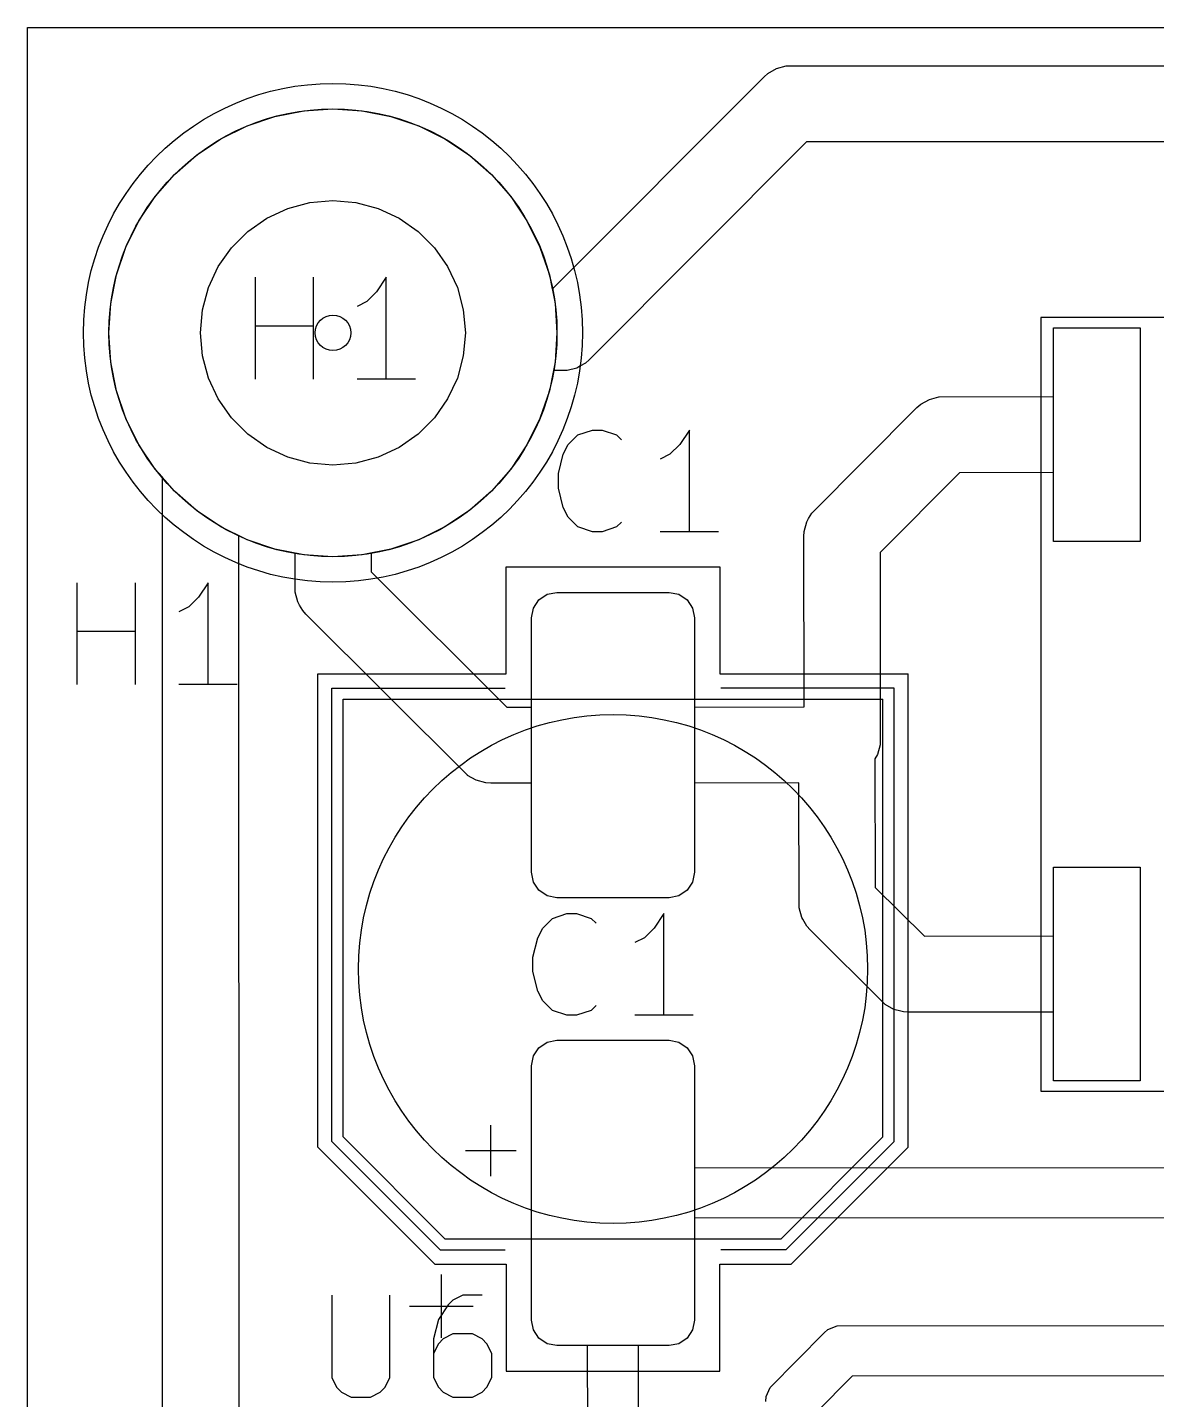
# Model space of a CAD drawing. Extents: x 3.94 to 5.51, y -5.51 to -3.94.
# Drawn here: x 3.937 to 4.374, y -4.468 to -3.937 of the extents above; entities that cross this region are included whole.
import ezdxf

# ---------------------------------------------------------------- set-up
doc = ezdxf.new("R2010")
doc.units = 0
doc.header["$MEASUREMENT"] = 0
doc.layers.add('BLACK', color=7, linetype='CONTINUOUS')

msp = doc.modelspace()

# ---------------------------------------------------------------- linework, layer by layer
at = {"layer": 'BLACK', "linetype": 'CONTINUOUS'}
for p, q in [((3.93701, -3.93701), (5.31496, -3.93701)), ((3.93701, -5.31496), (3.93701, -3.93701)), ((4.2233, -3.95482), (4.22663, -3.9529)), ((4.22663, -3.9529), (4.23036, -3.9519)), ((4.23036, -3.9519), (4.23063, -3.9519)), ((4.23063, -3.9519), (5.10827, -3.95177)), ((4.13988, -4.03822), (4.22184, -3.9561)), ((4.22184, -3.9561), (4.2233, -3.95482)), ((4.0327, -3.97146), (4.04381, -3.96924)), ((4.0327, -3.97146), (4.04381, -3.96924)), ((4.0327, -3.97146), (4.04381, -3.96924)), ((4.0327, -3.97146), (4.04381, -3.96924)), ((4.04381, -3.96924), (4.05512, -3.9685)), ((4.04381, -3.96924), (4.05512, -3.9685)), ((4.04381, -3.96924), (4.05512, -3.9685)), ((4.04381, -3.96924), (4.05512, -3.9685)), ((4.05512, -3.9685), (4.06642, -3.96924)), ((4.05512, -3.9685), (4.06642, -3.96924)), ((4.05512, -3.9685), (4.06642, -3.96924)), ((4.05512, -3.9685), (4.06642, -3.96924)), ((4.06642, -3.96924), (4.07754, -3.97146)), ((4.06642, -3.96924), (4.07754, -3.97146)), ((4.06642, -3.96924), (4.07754, -3.97146)), ((4.06642, -3.96924), (4.07754, -3.97146)), ((4.02197, -3.9751), (4.0327, -3.97146)), ((4.02197, -3.9751), (4.0327, -3.97146)), ((4.02197, -3.9751), (4.0327, -3.97146)), ((4.02197, -3.9751), (4.0327, -3.97146)), ((4.07754, -3.97146), (4.08826, -3.9751)), ((4.07754, -3.97146), (4.08826, -3.9751)), ((4.07754, -3.97146), (4.08826, -3.9751)), ((4.07754, -3.97146), (4.08826, -3.9751)), ((4.00239, -3.9864), (4.01181, -3.98011)), ((4.00239, -3.9864), (4.01181, -3.98011)), ((4.00239, -3.9864), (4.01181, -3.98011)), ((4.00239, -3.9864), (4.01181, -3.98011)), ((4.01181, -3.98011), (4.02197, -3.9751)), ((4.01181, -3.98011), (4.02197, -3.9751)), ((4.01181, -3.98011), (4.02197, -3.9751)), ((4.01181, -3.98011), (4.02197, -3.9751)), ((4.08826, -3.9751), (4.09843, -3.98011)), ((4.08826, -3.9751), (4.09843, -3.98011)), ((4.08826, -3.9751), (4.09843, -3.98011)), ((4.08826, -3.9751), (4.09843, -3.98011)), ((4.09843, -3.98011), (4.10785, -3.9864)), ((4.09843, -3.98011), (4.10785, -3.9864)), ((4.09843, -3.98011), (4.10785, -3.9864)), ((4.09843, -3.98011), (4.10785, -3.9864)), ((4.23823, -3.9813), (4.15414, -4.06556)), ((5.10204, -3.98117), (4.23823, -3.9813)), ((3.99387, -3.99387), (4.00239, -3.9864)), ((3.99387, -3.99387), (4.00239, -3.9864)), ((3.99387, -3.99387), (4.00239, -3.9864)), ((3.99387, -3.99387), (4.00239, -3.9864)), ((4.10785, -3.9864), (4.11636, -3.99387)), ((4.10785, -3.9864), (4.11636, -3.99387)), ((4.10785, -3.9864), (4.11636, -3.99387)), ((4.10785, -3.9864), (4.11636, -3.99387)), ((3.9864, -4.00239), (3.99387, -3.99387)), ((3.9864, -4.00239), (3.99387, -3.99387)), ((3.9864, -4.00239), (3.99387, -3.99387)), ((3.9864, -4.00239), (3.99387, -3.99387)), ((4.11636, -3.99387), (4.12383, -4.00239)), ((4.11636, -3.99387), (4.12383, -4.00239)), ((4.11636, -3.99387), (4.12383, -4.00239)), ((4.11636, -3.99387), (4.12383, -4.00239)), ((3.98011, -4.01181), (3.9864, -4.00239)), ((3.98011, -4.01181), (3.9864, -4.00239)), ((3.98011, -4.01181), (3.9864, -4.00239)), ((3.98011, -4.01181), (3.9864, -4.00239)), ((4.03761, -4.00702), (4.04623, -4.00471)), ((4.03761, -4.00702), (4.04623, -4.00471)), ((4.03761, -4.00702), (4.04623, -4.00471)), ((4.03761, -4.00702), (4.04623, -4.00471)), ((4.03761, -4.00702), (4.04623, -4.00471)), ((4.03761, -4.00702), (4.04623, -4.00471)), ((4.03761, -4.00702), (4.04623, -4.00471)), ((4.03761, -4.00702), (4.04623, -4.00471)), ((4.03761, -4.00702), (4.04623, -4.00471)), ((4.03761, -4.00702), (4.04623, -4.00471)), ((4.03761, -4.00702), (4.04623, -4.00471)), ((4.03761, -4.00702), (4.04623, -4.00471)), ((4.03761, -4.00702), (4.04623, -4.00471)), ((4.03761, -4.00702), (4.04623, -4.00471)), ((4.03761, -4.00702), (4.04623, -4.00471)), ((4.03761, -4.00702), (4.04623, -4.00471)), ((4.04623, -4.00471), (4.05512, -4.00394)), ((4.04623, -4.00471), (4.05512, -4.00394)), ((4.04623, -4.00471), (4.05512, -4.00394)), ((4.04623, -4.00471), (4.05512, -4.00394)), ((4.04623, -4.00471), (4.05512, -4.00394)), ((4.04623, -4.00471), (4.05512, -4.00394)), ((4.04623, -4.00471), (4.05512, -4.00394)), ((4.04623, -4.00471), (4.05512, -4.00394)), ((4.04623, -4.00471), (4.05512, -4.00394)), ((4.04623, -4.00471), (4.05512, -4.00394)), ((4.04623, -4.00471), (4.05512, -4.00394)), ((4.04623, -4.00471), (4.05512, -4.00394)), ((4.04623, -4.00471), (4.05512, -4.00394)), ((4.04623, -4.00471), (4.05512, -4.00394)), ((4.04623, -4.00471), (4.05512, -4.00394)), ((4.04623, -4.00471), (4.05512, -4.00394)), ((4.05512, -4.00394), (4.06401, -4.00471)), ((4.05512, -4.00394), (4.06401, -4.00471)), ((4.05512, -4.00394), (4.06401, -4.00471)), ((4.05512, -4.00394), (4.06401, -4.00471)), ((4.05512, -4.00394), (4.06401, -4.00471)), ((4.05512, -4.00394), (4.06401, -4.00471)), ((4.05512, -4.00394), (4.06401, -4.00471)), ((4.05512, -4.00394), (4.06401, -4.00471)), ((4.05512, -4.00394), (4.06401, -4.00471)), ((4.05512, -4.00394), (4.06401, -4.00471)), ((4.05512, -4.00394), (4.06401, -4.00471)), ((4.05512, -4.00394), (4.06401, -4.00471)), ((4.05512, -4.00394), (4.06401, -4.00471)), ((4.05512, -4.00394), (4.06401, -4.00471)), ((4.05512, -4.00394), (4.06401, -4.00471)), ((4.05512, -4.00394), (4.06401, -4.00471)), ((4.06401, -4.00471), (4.07262, -4.00702)), ((4.06401, -4.00471), (4.07262, -4.00702)), ((4.06401, -4.00471), (4.07262, -4.00702)), ((4.06401, -4.00471), (4.07262, -4.00702)), ((4.06401, -4.00471), (4.07262, -4.00702)), ((4.06401, -4.00471), (4.07262, -4.00702)), ((4.06401, -4.00471), (4.07262, -4.00702)), ((4.06401, -4.00471), (4.07262, -4.00702)), ((4.06401, -4.00471), (4.07262, -4.00702)), ((4.06401, -4.00471), (4.07262, -4.00702)), ((4.06401, -4.00471), (4.07262, -4.00702)), ((4.06401, -4.00471), (4.07262, -4.00702)), ((4.06401, -4.00471), (4.07262, -4.00702)), ((4.06401, -4.00471), (4.07262, -4.00702)), ((4.06401, -4.00471), (4.07262, -4.00702)), ((4.06401, -4.00471), (4.07262, -4.00702)), ((4.12383, -4.00239), (4.13013, -4.01181)), ((4.12383, -4.00239), (4.13013, -4.01181)), ((4.12383, -4.00239), (4.13013, -4.01181)), ((4.12383, -4.00239), (4.13013, -4.01181)), ((3.9751, -4.02197), (3.98011, -4.01181)), ((3.9751, -4.02197), (3.98011, -4.01181)), ((3.9751, -4.02197), (3.98011, -4.01181)), ((3.9751, -4.02197), (3.98011, -4.01181)), ((4.02222, -4.01591), (4.02953, -4.01079)), ((4.02222, -4.01591), (4.02953, -4.01079)), ((4.02222, -4.01591), (4.02953, -4.01079)), ((4.02222, -4.01591), (4.02953, -4.01079)), ((4.02222, -4.01591), (4.02953, -4.01079)), ((4.02222, -4.01591), (4.02953, -4.01079)), ((4.02222, -4.01591), (4.02953, -4.01079)), ((4.02222, -4.01591), (4.02953, -4.01079)), ((4.02222, -4.01591), (4.02953, -4.01079)), ((4.02222, -4.01591), (4.02953, -4.01079)), ((4.02222, -4.01591), (4.02953, -4.01079)), ((4.02222, -4.01591), (4.02953, -4.01079)), ((4.02222, -4.01591), (4.02953, -4.01079)), ((4.02222, -4.01591), (4.02953, -4.01079)), ((4.02222, -4.01591), (4.02953, -4.01079)), ((4.02222, -4.01591), (4.02953, -4.01079)), ((4.02953, -4.01079), (4.03761, -4.00702)), ((4.02953, -4.01079), (4.03761, -4.00702)), ((4.02953, -4.01079), (4.03761, -4.00702)), ((4.02953, -4.01079), (4.03761, -4.00702)), ((4.02953, -4.01079), (4.03761, -4.00702)), ((4.02953, -4.01079), (4.03761, -4.00702)), ((4.02953, -4.01079), (4.03761, -4.00702)), ((4.02953, -4.01079), (4.03761, -4.00702)), ((4.02953, -4.01079), (4.03761, -4.00702)), ((4.02953, -4.01079), (4.03761, -4.00702)), ((4.02953, -4.01079), (4.03761, -4.00702)), ((4.02953, -4.01079), (4.03761, -4.00702)), ((4.02953, -4.01079), (4.03761, -4.00702)), ((4.02953, -4.01079), (4.03761, -4.00702)), ((4.02953, -4.01079), (4.03761, -4.00702)), ((4.02953, -4.01079), (4.03761, -4.00702)), ((4.07262, -4.00702), (4.08071, -4.01079)), ((4.07262, -4.00702), (4.08071, -4.01079)), ((4.07262, -4.00702), (4.08071, -4.01079)), ((4.07262, -4.00702), (4.08071, -4.01079)), ((4.07262, -4.00702), (4.08071, -4.01079)), ((4.07262, -4.00702), (4.08071, -4.01079)), ((4.07262, -4.00702), (4.08071, -4.01079)), ((4.07262, -4.00702), (4.08071, -4.01079)), ((4.07262, -4.00702), (4.08071, -4.01079)), ((4.07262, -4.00702), (4.08071, -4.01079)), ((4.07262, -4.00702), (4.08071, -4.01079)), ((4.07262, -4.00702), (4.08071, -4.01079)), ((4.07262, -4.00702), (4.08071, -4.01079)), ((4.07262, -4.00702), (4.08071, -4.01079)), ((4.07262, -4.00702), (4.08071, -4.01079)), ((4.07262, -4.00702), (4.08071, -4.01079)), ((4.08071, -4.01079), (4.08802, -4.01591)), ((4.08071, -4.01079), (4.08802, -4.01591)), ((4.08071, -4.01079), (4.08802, -4.01591)), ((4.08071, -4.01079), (4.08802, -4.01591)), ((4.08071, -4.01079), (4.08802, -4.01591)), ((4.08071, -4.01079), (4.08802, -4.01591)), ((4.08071, -4.01079), (4.08802, -4.01591)), ((4.08071, -4.01079), (4.08802, -4.01591)), ((4.08071, -4.01079), (4.08802, -4.01591)), ((4.08071, -4.01079), (4.08802, -4.01591)), ((4.08071, -4.01079), (4.08802, -4.01591)), ((4.08071, -4.01079), (4.08802, -4.01591)), ((4.08071, -4.01079), (4.08802, -4.01591)), ((4.08071, -4.01079), (4.08802, -4.01591)), ((4.08071, -4.01079), (4.08802, -4.01591)), ((4.08071, -4.01079), (4.08802, -4.01591)), ((4.13013, -4.01181), (4.13514, -4.02197)), ((4.13013, -4.01181), (4.13514, -4.02197)), ((4.13013, -4.01181), (4.13514, -4.02197)), ((4.13013, -4.01181), (4.13514, -4.02197)), ((4.01591, -4.02222), (4.02222, -4.01591)), ((4.01591, -4.02222), (4.02222, -4.01591)), ((4.01591, -4.02222), (4.02222, -4.01591)), ((4.01591, -4.02222), (4.02222, -4.01591)), ((4.01591, -4.02222), (4.02222, -4.01591)), ((4.01591, -4.02222), (4.02222, -4.01591)), ((4.01591, -4.02222), (4.02222, -4.01591)), ((4.01591, -4.02222), (4.02222, -4.01591)), ((4.01591, -4.02222), (4.02222, -4.01591)), ((4.01591, -4.02222), (4.02222, -4.01591)), ((4.01591, -4.02222), (4.02222, -4.01591)), ((4.01591, -4.02222), (4.02222, -4.01591)), ((4.01591, -4.02222), (4.02222, -4.01591)), ((4.01591, -4.02222), (4.02222, -4.01591)), ((4.01591, -4.02222), (4.02222, -4.01591)), ((4.01591, -4.02222), (4.02222, -4.01591)), ((4.08802, -4.01591), (4.09433, -4.02222)), ((4.08802, -4.01591), (4.09433, -4.02222)), ((4.08802, -4.01591), (4.09433, -4.02222)), ((4.08802, -4.01591), (4.09433, -4.02222)), ((4.08802, -4.01591), (4.09433, -4.02222)), ((4.08802, -4.01591), (4.09433, -4.02222)), ((4.08802, -4.01591), (4.09433, -4.02222)), ((4.08802, -4.01591), (4.09433, -4.02222)), ((4.08802, -4.01591), (4.09433, -4.02222)), ((4.08802, -4.01591), (4.09433, -4.02222)), ((4.08802, -4.01591), (4.09433, -4.02222)), ((4.08802, -4.01591), (4.09433, -4.02222)), ((4.08802, -4.01591), (4.09433, -4.02222)), ((4.08802, -4.01591), (4.09433, -4.02222)), ((4.08802, -4.01591), (4.09433, -4.02222)), ((4.08802, -4.01591), (4.09433, -4.02222)), ((3.97146, -4.0327), (3.9751, -4.02197)), ((3.97146, -4.0327), (3.9751, -4.02197)), ((3.97146, -4.0327), (3.9751, -4.02197)), ((3.97146, -4.0327), (3.9751, -4.02197)), ((4.01079, -4.02953), (4.01591, -4.02222)), ((4.01079, -4.02953), (4.01591, -4.02222)), ((4.01079, -4.02953), (4.01591, -4.02222)), ((4.01079, -4.02953), (4.01591, -4.02222)), ((4.01079, -4.02953), (4.01591, -4.02222)), ((4.01079, -4.02953), (4.01591, -4.02222)), ((4.01079, -4.02953), (4.01591, -4.02222)), ((4.01079, -4.02953), (4.01591, -4.02222)), ((4.01079, -4.02953), (4.01591, -4.02222)), ((4.01079, -4.02953), (4.01591, -4.02222)), ((4.01079, -4.02953), (4.01591, -4.02222)), ((4.01079, -4.02953), (4.01591, -4.02222)), ((4.01079, -4.02953), (4.01591, -4.02222)), ((4.01079, -4.02953), (4.01591, -4.02222)), ((4.01079, -4.02953), (4.01591, -4.02222)), ((4.01079, -4.02953), (4.01591, -4.02222)), ((4.09433, -4.02222), (4.09944, -4.02953)), ((4.09433, -4.02222), (4.09944, -4.02953)), ((4.09433, -4.02222), (4.09944, -4.02953)), ((4.09433, -4.02222), (4.09944, -4.02953)), ((4.09433, -4.02222), (4.09944, -4.02953)), ((4.09433, -4.02222), (4.09944, -4.02953)), ((4.09433, -4.02222), (4.09944, -4.02953)), ((4.09433, -4.02222), (4.09944, -4.02953)), ((4.09433, -4.02222), (4.09944, -4.02953)), ((4.09433, -4.02222), (4.09944, -4.02953)), ((4.09433, -4.02222), (4.09944, -4.02953)), ((4.09433, -4.02222), (4.09944, -4.02953)), ((4.09433, -4.02222), (4.09944, -4.02953)), ((4.09433, -4.02222), (4.09944, -4.02953)), ((4.09433, -4.02222), (4.09944, -4.02953)), ((4.09433, -4.02222), (4.09944, -4.02953)), ((4.13514, -4.02197), (4.13878, -4.0327)), ((4.13514, -4.02197), (4.13878, -4.0327)), ((4.13514, -4.02197), (4.13878, -4.0327)), ((4.13514, -4.02197), (4.13878, -4.0327)), ((3.96924, -4.04381), (3.97146, -4.0327)), ((3.96924, -4.04381), (3.97146, -4.0327)), ((3.96924, -4.04381), (3.97146, -4.0327)), ((3.96924, -4.04381), (3.97146, -4.0327)), ((4.00702, -4.03761), (4.01079, -4.02953)), ((4.00702, -4.03761), (4.01079, -4.02953)), ((4.00702, -4.03761), (4.01079, -4.02953)), ((4.00702, -4.03761), (4.01079, -4.02953)), ((4.00702, -4.03761), (4.01079, -4.02953)), ((4.00702, -4.03761), (4.01079, -4.02953)), ((4.00702, -4.03761), (4.01079, -4.02953)), ((4.00702, -4.03761), (4.01079, -4.02953)), ((4.00702, -4.03761), (4.01079, -4.02953)), ((4.00702, -4.03761), (4.01079, -4.02953)), ((4.00702, -4.03761), (4.01079, -4.02953)), ((4.00702, -4.03761), (4.01079, -4.02953)), ((4.00702, -4.03761), (4.01079, -4.02953)), ((4.00702, -4.03761), (4.01079, -4.02953)), ((4.00702, -4.03761), (4.01079, -4.02953)), ((4.00702, -4.03761), (4.01079, -4.02953)), ((4.09944, -4.02953), (4.10321, -4.03761)), ((4.09944, -4.02953), (4.10321, -4.03761)), ((4.09944, -4.02953), (4.10321, -4.03761)), ((4.09944, -4.02953), (4.10321, -4.03761)), ((4.09944, -4.02953), (4.10321, -4.03761)), ((4.09944, -4.02953), (4.10321, -4.03761)), ((4.09944, -4.02953), (4.10321, -4.03761)), ((4.09944, -4.02953), (4.10321, -4.03761)), ((4.09944, -4.02953), (4.10321, -4.03761)), ((4.09944, -4.02953), (4.10321, -4.03761)), ((4.09944, -4.02953), (4.10321, -4.03761)), ((4.09944, -4.02953), (4.10321, -4.03761)), ((4.09944, -4.02953), (4.10321, -4.03761)), ((4.09944, -4.02953), (4.10321, -4.03761)), ((4.09944, -4.02953), (4.10321, -4.03761)), ((4.09944, -4.02953), (4.10321, -4.03761)), ((4.13878, -4.0327), (4.13988, -4.03822)), ((4.13878, -4.0327), (4.14099, -4.04381)), ((4.13878, -4.0327), (4.14099, -4.04381)), ((4.13878, -4.0327), (4.14099, -4.04381)), ((4.00471, -4.04623), (4.00702, -4.03761)), ((4.00471, -4.04623), (4.00702, -4.03761)), ((4.00471, -4.04623), (4.00702, -4.03761)), ((4.00471, -4.04623), (4.00702, -4.03761)), ((4.00471, -4.04623), (4.00702, -4.03761)), ((4.00471, -4.04623), (4.00702, -4.03761)), ((4.00471, -4.04623), (4.00702, -4.03761)), ((4.00471, -4.04623), (4.00702, -4.03761)), ((4.00471, -4.04623), (4.00702, -4.03761)), ((4.00471, -4.04623), (4.00702, -4.03761)), ((4.00471, -4.04623), (4.00702, -4.03761)), ((4.00471, -4.04623), (4.00702, -4.03761)), ((4.00471, -4.04623), (4.00702, -4.03761)), ((4.00471, -4.04623), (4.00702, -4.03761)), ((4.00471, -4.04623), (4.00702, -4.03761)), ((4.00471, -4.04623), (4.00702, -4.03761)), ((4.02512, -4.07302), (4.02512, -4.03365)), ((4.04762, -4.07302), (4.04762, -4.03365)), ((4.07574, -4.03365), (4.07199, -4.03928)), ((4.07574, -4.07302), (4.07574, -4.03365)), ((4.10321, -4.03761), (4.10552, -4.04623)), ((4.10321, -4.03761), (4.10552, -4.04623)), ((4.10321, -4.03761), (4.10552, -4.04623)), ((4.10321, -4.03761), (4.10552, -4.04623)), ((4.10321, -4.03761), (4.10552, -4.04623)), ((4.10321, -4.03761), (4.10552, -4.04623)), ((4.10321, -4.03761), (4.10552, -4.04623)), ((4.10321, -4.03761), (4.10552, -4.04623)), ((4.10321, -4.03761), (4.10552, -4.04623)), ((4.10321, -4.03761), (4.10552, -4.04623)), ((4.10321, -4.03761), (4.10552, -4.04623)), ((4.10321, -4.03761), (4.10552, -4.04623)), ((4.10321, -4.03761), (4.10552, -4.04623)), ((4.10321, -4.03761), (4.10552, -4.04623)), ((4.10321, -4.03761), (4.10552, -4.04623)), ((4.10321, -4.03761), (4.10552, -4.04623)), ((3.9685, -4.05512), (3.96924, -4.04381)), ((3.9685, -4.05512), (3.96924, -4.04381)), ((3.9685, -4.05512), (3.96924, -4.04381)), ((3.9685, -4.05512), (3.96924, -4.04381)), ((4.06824, -4.04303), (4.06449, -4.0449)), ((4.07199, -4.03928), (4.06824, -4.04303)), ((4.14099, -4.04381), (4.14173, -4.05512)), ((4.14099, -4.04381), (4.14173, -4.05512)), ((4.14099, -4.04381), (4.14173, -4.05512)), ((4.00394, -4.05512), (4.00471, -4.04623)), ((4.00394, -4.05512), (4.00471, -4.04623)), ((4.00394, -4.05512), (4.00471, -4.04623)), ((4.00394, -4.05512), (4.00471, -4.04623)), ((4.00394, -4.05512), (4.00471, -4.04623)), ((4.00394, -4.05512), (4.00471, -4.04623)), ((4.00394, -4.05512), (4.00471, -4.04623)), ((4.00394, -4.05512), (4.00471, -4.04623)), ((4.00394, -4.05512), (4.00471, -4.04623)), ((4.00394, -4.05512), (4.00471, -4.04623)), ((4.00394, -4.05512), (4.00471, -4.04623)), ((4.00394, -4.05512), (4.00471, -4.04623)), ((4.00394, -4.05512), (4.00471, -4.04623)), ((4.00394, -4.05512), (4.00471, -4.04623)), ((4.00394, -4.05512), (4.00471, -4.04623)), ((4.00394, -4.05512), (4.00471, -4.04623)), ((4.10552, -4.04623), (4.1063, -4.05512)), ((4.10552, -4.04623), (4.1063, -4.05512)), ((4.10552, -4.04623), (4.1063, -4.05512)), ((4.10552, -4.04623), (4.1063, -4.05512)), ((4.10552, -4.04623), (4.1063, -4.05512)), ((4.10552, -4.04623), (4.1063, -4.05512)), ((4.10552, -4.04623), (4.1063, -4.05512)), ((4.10552, -4.04623), (4.1063, -4.05512)), ((4.10552, -4.04623), (4.1063, -4.05512)), ((4.10552, -4.04623), (4.1063, -4.05512)), ((4.10552, -4.04623), (4.1063, -4.05512)), ((4.10552, -4.04623), (4.1063, -4.05512)), ((4.10552, -4.04623), (4.1063, -4.05512)), ((4.10552, -4.04623), (4.1063, -4.05512)), ((4.10552, -4.04623), (4.1063, -4.05512)), ((4.10552, -4.04623), (4.1063, -4.05512)), ((4.92323, -4.04921), (4.32874, -4.04921)), ((4.32874, -4.04921), (4.32874, -4.34843)), ((4.02512, -4.0524), (4.04762, -4.0524)), ((4.33366, -4.07976), (4.33366, -4.05315)), ((4.33366, -4.05315), (4.36713, -4.05315)), ((4.33366, -4.13583), (4.33366, -4.05315)), ((4.33366, -4.05315), (4.36713, -4.05315)), ((4.33366, -4.13583), (4.33366, -4.05315)), ((4.33366, -4.05315), (4.36713, -4.05315)), ((4.36713, -4.05315), (4.36713, -4.13583)), ((4.36713, -4.05315), (4.36713, -4.13583)), ((4.36713, -4.05315), (4.36713, -4.13583)), ((3.96924, -4.06642), (3.9685, -4.05512)), ((3.96924, -4.06642), (3.9685, -4.05512)), ((3.96924, -4.06642), (3.9685, -4.05512)), ((3.96924, -4.06642), (3.9685, -4.05512)), ((4.00471, -4.06401), (4.00394, -4.05512)), ((4.00471, -4.06401), (4.00394, -4.05512)), ((4.00471, -4.06401), (4.00394, -4.05512)), ((4.00471, -4.06401), (4.00394, -4.05512)), ((4.00471, -4.06401), (4.00394, -4.05512)), ((4.00471, -4.06401), (4.00394, -4.05512)), ((4.00471, -4.06401), (4.00394, -4.05512)), ((4.00471, -4.06401), (4.00394, -4.05512)), ((4.00471, -4.06401), (4.00394, -4.05512)), ((4.00471, -4.06401), (4.00394, -4.05512)), ((4.00471, -4.06401), (4.00394, -4.05512)), ((4.00471, -4.06401), (4.00394, -4.05512)), ((4.00471, -4.06401), (4.00394, -4.05512)), ((4.00471, -4.06401), (4.00394, -4.05512)), ((4.00471, -4.06401), (4.00394, -4.05512)), ((4.00471, -4.06401), (4.00394, -4.05512)), ((4.1063, -4.05512), (4.10552, -4.06401)), ((4.1063, -4.05512), (4.10552, -4.06401)), ((4.1063, -4.05512), (4.10552, -4.06401)), ((4.1063, -4.05512), (4.10552, -4.06401)), ((4.1063, -4.05512), (4.10552, -4.06401)), ((4.1063, -4.05512), (4.10552, -4.06401)), ((4.1063, -4.05512), (4.10552, -4.06401)), ((4.1063, -4.05512), (4.10552, -4.06401)), ((4.1063, -4.05512), (4.10552, -4.06401)), ((4.1063, -4.05512), (4.10552, -4.06401)), ((4.1063, -4.05512), (4.10552, -4.06401)), ((4.1063, -4.05512), (4.10552, -4.06401)), ((4.1063, -4.05512), (4.10552, -4.06401)), ((4.1063, -4.05512), (4.10552, -4.06401)), ((4.1063, -4.05512), (4.10552, -4.06401)), ((4.1063, -4.05512), (4.10552, -4.06401)), ((4.14173, -4.05512), (4.14099, -4.06642)), ((4.14173, -4.05512), (4.14099, -4.06642)), ((4.14173, -4.05512), (4.14099, -4.06642)), ((4.00702, -4.07262), (4.00471, -4.06401)), ((4.00702, -4.07262), (4.00471, -4.06401)), ((4.00702, -4.07262), (4.00471, -4.06401)), ((4.00702, -4.07262), (4.00471, -4.06401)), ((4.00702, -4.07262), (4.00471, -4.06401)), ((4.00702, -4.07262), (4.00471, -4.06401)), ((4.00702, -4.07262), (4.00471, -4.06401)), ((4.00702, -4.07262), (4.00471, -4.06401)), ((4.00702, -4.07262), (4.00471, -4.06401)), ((4.00702, -4.07262), (4.00471, -4.06401)), ((4.00702, -4.07262), (4.00471, -4.06401)), ((4.00702, -4.07262), (4.00471, -4.06401)), ((4.00702, -4.07262), (4.00471, -4.06401)), ((4.00702, -4.07262), (4.00471, -4.06401)), ((4.00702, -4.07262), (4.00471, -4.06401)), ((4.00702, -4.07262), (4.00471, -4.06401)), ((4.10552, -4.06401), (4.10321, -4.07262)), ((4.10552, -4.06401), (4.10321, -4.07262)), ((4.10552, -4.06401), (4.10321, -4.07262)), ((4.10552, -4.06401), (4.10321, -4.07262)), ((4.10552, -4.06401), (4.10321, -4.07262)), ((4.10552, -4.06401), (4.10321, -4.07262)), ((4.10552, -4.06401), (4.10321, -4.07262)), ((4.10552, -4.06401), (4.10321, -4.07262)), ((4.10552, -4.06401), (4.10321, -4.07262)), ((4.10552, -4.06401), (4.10321, -4.07262)), ((4.10552, -4.06401), (4.10321, -4.07262)), ((4.10552, -4.06401), (4.10321, -4.07262)), ((4.10552, -4.06401), (4.10321, -4.07262)), ((4.10552, -4.06401), (4.10321, -4.07262)), ((4.10552, -4.06401), (4.10321, -4.07262)), ((4.10552, -4.06401), (4.10321, -4.07262)), ((3.97146, -4.07754), (3.96924, -4.06642)), ((3.97146, -4.07754), (3.96924, -4.06642)), ((3.97146, -4.07754), (3.96924, -4.06642)), ((3.97146, -4.07754), (3.96924, -4.06642)), ((4.14099, -4.06642), (4.13878, -4.07754)), ((4.14099, -4.06642), (4.13878, -4.07754)), ((4.14099, -4.06642), (4.13878, -4.07754)), ((4.14033, -4.06976), (4.13878, -4.07754)), ((4.1456, -4.06976), (4.14033, -4.06976)), ((4.14563, -4.06976), (4.1456, -4.06976)), ((4.14935, -4.06876), (4.14563, -4.06976)), ((4.15057, -4.06805), (4.14935, -4.06876)), ((4.15269, -4.06683), (4.15057, -4.06805)), ((4.15414, -4.06556), (4.15269, -4.06683)), ((4.15269, -4.06683), (4.15269, -4.06683)), ((4.01079, -4.08071), (4.00702, -4.07262)), ((4.01079, -4.08071), (4.00702, -4.07262)), ((4.01079, -4.08071), (4.00702, -4.07262)), ((4.01079, -4.08071), (4.00702, -4.07262)), ((4.01079, -4.08071), (4.00702, -4.07262)), ((4.01079, -4.08071), (4.00702, -4.07262)), ((4.01079, -4.08071), (4.00702, -4.07262)), ((4.01079, -4.08071), (4.00702, -4.07262)), ((4.01079, -4.08071), (4.00702, -4.07262)), ((4.01079, -4.08071), (4.00702, -4.07262)), ((4.01079, -4.08071), (4.00702, -4.07262)), ((4.01079, -4.08071), (4.00702, -4.07262)), ((4.01079, -4.08071), (4.00702, -4.07262)), ((4.01079, -4.08071), (4.00702, -4.07262)), ((4.01079, -4.08071), (4.00702, -4.07262)), ((4.01079, -4.08071), (4.00702, -4.07262)), ((4.08699, -4.07302), (4.06449, -4.07302)), ((4.10321, -4.07262), (4.09944, -4.08071)), ((4.10321, -4.07262), (4.09944, -4.08071)), ((4.10321, -4.07262), (4.09944, -4.08071)), ((4.10321, -4.07262), (4.09944, -4.08071)), ((4.10321, -4.07262), (4.09944, -4.08071)), ((4.10321, -4.07262), (4.09944, -4.08071)), ((4.10321, -4.07262), (4.09944, -4.08071)), ((4.10321, -4.07262), (4.09944, -4.08071)), ((4.10321, -4.07262), (4.09944, -4.08071)), ((4.10321, -4.07262), (4.09944, -4.08071)), ((4.10321, -4.07262), (4.09944, -4.08071)), ((4.10321, -4.07262), (4.09944, -4.08071)), ((4.10321, -4.07262), (4.09944, -4.08071)), ((4.10321, -4.07262), (4.09944, -4.08071)), ((4.10321, -4.07262), (4.09944, -4.08071)), ((4.10321, -4.07262), (4.09944, -4.08071)), ((3.9751, -4.08826), (3.97146, -4.07754)), ((3.9751, -4.08826), (3.97146, -4.07754)), ((3.9751, -4.08826), (3.97146, -4.07754)), ((3.9751, -4.08826), (3.97146, -4.07754)), ((4.01591, -4.08802), (4.01079, -4.08071)), ((4.01591, -4.08802), (4.01079, -4.08071)), ((4.01591, -4.08802), (4.01079, -4.08071)), ((4.01591, -4.08802), (4.01079, -4.08071)), ((4.01591, -4.08802), (4.01079, -4.08071)), ((4.01591, -4.08802), (4.01079, -4.08071)), ((4.01591, -4.08802), (4.01079, -4.08071)), ((4.01591, -4.08802), (4.01079, -4.08071)), ((4.01591, -4.08802), (4.01079, -4.08071)), ((4.01591, -4.08802), (4.01079, -4.08071)), ((4.01591, -4.08802), (4.01079, -4.08071)), ((4.01591, -4.08802), (4.01079, -4.08071)), ((4.01591, -4.08802), (4.01079, -4.08071)), ((4.01591, -4.08802), (4.01079, -4.08071)), ((4.01591, -4.08802), (4.01079, -4.08071)), ((4.01591, -4.08802), (4.01079, -4.08071)), ((4.09944, -4.08071), (4.09433, -4.08802)), ((4.09944, -4.08071), (4.09433, -4.08802)), ((4.09944, -4.08071), (4.09433, -4.08802)), ((4.09944, -4.08071), (4.09433, -4.08802)), ((4.09944, -4.08071), (4.09433, -4.08802)), ((4.09944, -4.08071), (4.09433, -4.08802)), ((4.09944, -4.08071), (4.09433, -4.08802)), ((4.09944, -4.08071), (4.09433, -4.08802)), ((4.09944, -4.08071), (4.09433, -4.08802)), ((4.09944, -4.08071), (4.09433, -4.08802)), ((4.09944, -4.08071), (4.09433, -4.08802)), ((4.09944, -4.08071), (4.09433, -4.08802)), ((4.09944, -4.08071), (4.09433, -4.08802)), ((4.09944, -4.08071), (4.09433, -4.08802)), ((4.09944, -4.08071), (4.09433, -4.08802)), ((4.09944, -4.08071), (4.09433, -4.08802)), ((4.13878, -4.07754), (4.13514, -4.08826)), ((4.13878, -4.07754), (4.13514, -4.08826)), ((4.13878, -4.07754), (4.13514, -4.08826)), ((4.13878, -4.07754), (4.13514, -4.08826)), ((4.28235, -4.08278), (4.28569, -4.08085)), ((4.28569, -4.08085), (4.28941, -4.07985)), ((4.28941, -4.07985), (4.28943, -4.07985)), ((4.28943, -4.07985), (4.33366, -4.07976)), ((4.24026, -4.12486), (4.2809, -4.08405)), ((4.2809, -4.08405), (4.28235, -4.08278)), ((3.98011, -4.09843), (3.9751, -4.08826)), ((3.98011, -4.09843), (3.9751, -4.08826)), ((3.98011, -4.09843), (3.9751, -4.08826)), ((3.98011, -4.09843), (3.9751, -4.08826)), ((4.02222, -4.09433), (4.01591, -4.08802)), ((4.02222, -4.09433), (4.01591, -4.08802)), ((4.02222, -4.09433), (4.01591, -4.08802)), ((4.02222, -4.09433), (4.01591, -4.08802)), ((4.02222, -4.09433), (4.01591, -4.08802)), ((4.02222, -4.09433), (4.01591, -4.08802)), ((4.02222, -4.09433), (4.01591, -4.08802)), ((4.02222, -4.09433), (4.01591, -4.08802)), ((4.02222, -4.09433), (4.01591, -4.08802)), ((4.02222, -4.09433), (4.01591, -4.08802)), ((4.02222, -4.09433), (4.01591, -4.08802)), ((4.02222, -4.09433), (4.01591, -4.08802)), ((4.02222, -4.09433), (4.01591, -4.08802)), ((4.02222, -4.09433), (4.01591, -4.08802)), ((4.02222, -4.09433), (4.01591, -4.08802)), ((4.02222, -4.09433), (4.01591, -4.08802)), ((4.09433, -4.08802), (4.08802, -4.09433)), ((4.09433, -4.08802), (4.08802, -4.09433)), ((4.09433, -4.08802), (4.08802, -4.09433)), ((4.09433, -4.08802), (4.08802, -4.09433)), ((4.09433, -4.08802), (4.08802, -4.09433)), ((4.09433, -4.08802), (4.08802, -4.09433)), ((4.09433, -4.08802), (4.08802, -4.09433)), ((4.09433, -4.08802), (4.08802, -4.09433)), ((4.09433, -4.08802), (4.08802, -4.09433)), ((4.09433, -4.08802), (4.08802, -4.09433)), ((4.09433, -4.08802), (4.08802, -4.09433)), ((4.09433, -4.08802), (4.08802, -4.09433)), ((4.09433, -4.08802), (4.08802, -4.09433)), ((4.09433, -4.08802), (4.08802, -4.09433)), ((4.09433, -4.08802), (4.08802, -4.09433)), ((4.09433, -4.08802), (4.08802, -4.09433)), ((4.13514, -4.08826), (4.13013, -4.09843)), ((4.13514, -4.08826), (4.13013, -4.09843)), ((4.13514, -4.08826), (4.13013, -4.09843)), ((4.13514, -4.08826), (4.13013, -4.09843)), ((4.02953, -4.09944), (4.02222, -4.09433)), ((4.02953, -4.09944), (4.02222, -4.09433)), ((4.02953, -4.09944), (4.02222, -4.09433)), ((4.02953, -4.09944), (4.02222, -4.09433)), ((4.02953, -4.09944), (4.02222, -4.09433)), ((4.02953, -4.09944), (4.02222, -4.09433)), ((4.02953, -4.09944), (4.02222, -4.09433)), ((4.02953, -4.09944), (4.02222, -4.09433)), ((4.02953, -4.09944), (4.02222, -4.09433)), ((4.02953, -4.09944), (4.02222, -4.09433)), ((4.02953, -4.09944), (4.02222, -4.09433)), ((4.02953, -4.09944), (4.02222, -4.09433)), ((4.02953, -4.09944), (4.02222, -4.09433)), ((4.02953, -4.09944), (4.02222, -4.09433)), ((4.02953, -4.09944), (4.02222, -4.09433)), ((4.02953, -4.09944), (4.02222, -4.09433)), ((4.08802, -4.09433), (4.08071, -4.09944)), ((4.08802, -4.09433), (4.08071, -4.09944)), ((4.08802, -4.09433), (4.08071, -4.09944)), ((4.08802, -4.09433), (4.08071, -4.09944)), ((4.08802, -4.09433), (4.08071, -4.09944)), ((4.08802, -4.09433), (4.08071, -4.09944)), ((4.08802, -4.09433), (4.08071, -4.09944)), ((4.08802, -4.09433), (4.08071, -4.09944)), ((4.08802, -4.09433), (4.08071, -4.09944)), ((4.08802, -4.09433), (4.08071, -4.09944)), ((4.08802, -4.09433), (4.08071, -4.09944)), ((4.08802, -4.09433), (4.08071, -4.09944)), ((4.08802, -4.09433), (4.08071, -4.09944)), ((4.08802, -4.09433), (4.08071, -4.09944)), ((4.08802, -4.09433), (4.08071, -4.09944)), ((4.08802, -4.09433), (4.08071, -4.09944)), ((4.14604, -4.09833), (4.14979, -4.09458)), ((4.14979, -4.09458), (4.15542, -4.09271)), ((4.15542, -4.09271), (4.15917, -4.09271)), ((4.15917, -4.09271), (4.16479, -4.09458)), ((4.16479, -4.09458), (4.16667, -4.09646)), ((4.19291, -4.09271), (4.18916, -4.09833)), ((4.19291, -4.13208), (4.19291, -4.09271)), ((3.9864, -4.10785), (3.98011, -4.09843)), ((3.9864, -4.10785), (3.98011, -4.09843)), ((3.9864, -4.10785), (3.98011, -4.09843)), ((3.9864, -4.10785), (3.98011, -4.09843)), ((4.03761, -4.10321), (4.02953, -4.09944)), ((4.03761, -4.10321), (4.02953, -4.09944)), ((4.03761, -4.10321), (4.02953, -4.09944)), ((4.03761, -4.10321), (4.02953, -4.09944)), ((4.03761, -4.10321), (4.02953, -4.09944)), ((4.03761, -4.10321), (4.02953, -4.09944)), ((4.03761, -4.10321), (4.02953, -4.09944)), ((4.03761, -4.10321), (4.02953, -4.09944)), ((4.03761, -4.10321), (4.02953, -4.09944)), ((4.03761, -4.10321), (4.02953, -4.09944)), ((4.03761, -4.10321), (4.02953, -4.09944)), ((4.03761, -4.10321), (4.02953, -4.09944)), ((4.03761, -4.10321), (4.02953, -4.09944)), ((4.03761, -4.10321), (4.02953, -4.09944)), ((4.03761, -4.10321), (4.02953, -4.09944)), ((4.03761, -4.10321), (4.02953, -4.09944)), ((4.08071, -4.09944), (4.07262, -4.10321)), ((4.08071, -4.09944), (4.07262, -4.10321)), ((4.08071, -4.09944), (4.07262, -4.10321)), ((4.08071, -4.09944), (4.07262, -4.10321)), ((4.08071, -4.09944), (4.07262, -4.10321)), ((4.08071, -4.09944), (4.07262, -4.10321)), ((4.08071, -4.09944), (4.07262, -4.10321)), ((4.08071, -4.09944), (4.07262, -4.10321)), ((4.08071, -4.09944), (4.07262, -4.10321)), ((4.08071, -4.09944), (4.07262, -4.10321)), ((4.08071, -4.09944), (4.07262, -4.10321)), ((4.08071, -4.09944), (4.07262, -4.10321)), ((4.08071, -4.09944), (4.07262, -4.10321)), ((4.08071, -4.09944), (4.07262, -4.10321)), ((4.08071, -4.09944), (4.07262, -4.10321)), ((4.08071, -4.09944), (4.07262, -4.10321)), ((4.13013, -4.09843), (4.12383, -4.10785)), ((4.13013, -4.09843), (4.12383, -4.10785)), ((4.13013, -4.09843), (4.12383, -4.10785)), ((4.13013, -4.09843), (4.12383, -4.10785)), ((4.14229, -4.10958), (4.14417, -4.10208)), ((4.14417, -4.10208), (4.14604, -4.09833)), ((4.18541, -4.10208), (4.18166, -4.10396)), ((4.18916, -4.09833), (4.18541, -4.10208)), ((4.04623, -4.10552), (4.03761, -4.10321)), ((4.04623, -4.10552), (4.03761, -4.10321)), ((4.04623, -4.10552), (4.03761, -4.10321)), ((4.04623, -4.10552), (4.03761, -4.10321)), ((4.04623, -4.10552), (4.03761, -4.10321)), ((4.04623, -4.10552), (4.03761, -4.10321)), ((4.04623, -4.10552), (4.03761, -4.10321)), ((4.04623, -4.10552), (4.03761, -4.10321)), ((4.04623, -4.10552), (4.03761, -4.10321)), ((4.04623, -4.10552), (4.03761, -4.10321)), ((4.04623, -4.10552), (4.03761, -4.10321)), ((4.04623, -4.10552), (4.03761, -4.10321)), ((4.04623, -4.10552), (4.03761, -4.10321)), ((4.04623, -4.10552), (4.03761, -4.10321)), ((4.04623, -4.10552), (4.03761, -4.10321)), ((4.04623, -4.10552), (4.03761, -4.10321)), ((4.05512, -4.1063), (4.04623, -4.10552)), ((4.05512, -4.1063), (4.04623, -4.10552)), ((4.05512, -4.1063), (4.04623, -4.10552)), ((4.05512, -4.1063), (4.04623, -4.10552)), ((4.05512, -4.1063), (4.04623, -4.10552)), ((4.05512, -4.1063), (4.04623, -4.10552)), ((4.05512, -4.1063), (4.04623, -4.10552)), ((4.05512, -4.1063), (4.04623, -4.10552)), ((4.05512, -4.1063), (4.04623, -4.10552)), ((4.05512, -4.1063), (4.04623, -4.10552)), ((4.05512, -4.1063), (4.04623, -4.10552)), ((4.05512, -4.1063), (4.04623, -4.10552)), ((4.05512, -4.1063), (4.04623, -4.10552)), ((4.05512, -4.1063), (4.04623, -4.10552)), ((4.05512, -4.1063), (4.04623, -4.10552)), ((4.05512, -4.1063), (4.04623, -4.10552)), ((4.06401, -4.10552), (4.05512, -4.1063)), ((4.06401, -4.10552), (4.05512, -4.1063)), ((4.06401, -4.10552), (4.05512, -4.1063)), ((4.06401, -4.10552), (4.05512, -4.1063)), ((4.06401, -4.10552), (4.05512, -4.1063)), ((4.06401, -4.10552), (4.05512, -4.1063)), ((4.06401, -4.10552), (4.05512, -4.1063)), ((4.06401, -4.10552), (4.05512, -4.1063)), ((4.06401, -4.10552), (4.05512, -4.1063)), ((4.06401, -4.10552), (4.05512, -4.1063)), ((4.06401, -4.10552), (4.05512, -4.1063)), ((4.06401, -4.10552), (4.05512, -4.1063)), ((4.06401, -4.10552), (4.05512, -4.1063)), ((4.06401, -4.10552), (4.05512, -4.1063)), ((4.06401, -4.10552), (4.05512, -4.1063)), ((4.06401, -4.10552), (4.05512, -4.1063)), ((4.07262, -4.10321), (4.06401, -4.10552)), ((4.07262, -4.10321), (4.06401, -4.10552)), ((4.07262, -4.10321), (4.06401, -4.10552)), ((4.07262, -4.10321), (4.06401, -4.10552)), ((4.07262, -4.10321), (4.06401, -4.10552)), ((4.07262, -4.10321), (4.06401, -4.10552)), ((4.07262, -4.10321), (4.06401, -4.10552)), ((4.07262, -4.10321), (4.06401, -4.10552)), ((4.07262, -4.10321), (4.06401, -4.10552)), ((4.07262, -4.10321), (4.06401, -4.10552)), ((4.07262, -4.10321), (4.06401, -4.10552)), ((4.07262, -4.10321), (4.06401, -4.10552)), ((4.07262, -4.10321), (4.06401, -4.10552)), ((4.07262, -4.10321), (4.06401, -4.10552)), ((4.07262, -4.10321), (4.06401, -4.10552)), ((4.07262, -4.10321), (4.06401, -4.10552)), ((3.98917, -4.11101), (3.9864, -4.10785)), ((3.99387, -4.11636), (3.9864, -4.10785)), ((3.99387, -4.11636), (3.9864, -4.10785)), ((3.99387, -4.11636), (3.9864, -4.10785)), ((3.9893, -4.62407), (3.98917, -4.11101)), ((4.12383, -4.10785), (4.11636, -4.11636)), ((4.12383, -4.10785), (4.11636, -4.11636)), ((4.12383, -4.10785), (4.11636, -4.11636)), ((4.12383, -4.10785), (4.11636, -4.11636)), ((4.14229, -4.11521), (4.14229, -4.10958)), ((4.29731, -4.10924), (4.26662, -4.14007)), ((4.33366, -4.10916), (4.29731, -4.10924)), ((4.33366, -4.13583), (4.33366, -4.10916)), ((4.00239, -4.12383), (3.99387, -4.11636)), ((4.00239, -4.12383), (3.99387, -4.11636)), ((4.00239, -4.12383), (3.99387, -4.11636)), ((4.11636, -4.11636), (4.10785, -4.12383)), ((4.11636, -4.11636), (4.10785, -4.12383)), ((4.11636, -4.11636), (4.10785, -4.12383)), ((4.11636, -4.11636), (4.10785, -4.12383)), ((4.14417, -4.12271), (4.14229, -4.11521)), ((4.14604, -4.12646), (4.14417, -4.12271)), ((4.01181, -4.13013), (4.00239, -4.12383)), ((4.01181, -4.13013), (4.00239, -4.12383)), ((4.01181, -4.13013), (4.00239, -4.12383)), ((4.10785, -4.12383), (4.09843, -4.13013)), ((4.10785, -4.12383), (4.09843, -4.13013)), ((4.10785, -4.12383), (4.09843, -4.13013)), ((4.10785, -4.12383), (4.09843, -4.13013)), ((4.14979, -4.1302), (4.14604, -4.12646)), ((4.16667, -4.12833), (4.16479, -4.1302)), ((4.23733, -4.13193), (4.23833, -4.12821)), ((4.23833, -4.12821), (4.23903, -4.12699)), ((4.23903, -4.12699), (4.24026, -4.12487)), ((4.24026, -4.12487), (4.24026, -4.12486)), ((4.02197, -4.13514), (4.01181, -4.13013)), ((4.02197, -4.13514), (4.01181, -4.13013)), ((4.02197, -4.13514), (4.01181, -4.13013)), ((4.02197, -4.13514), (4.01858, -4.13347)), ((4.01858, -4.13347), (4.0187, -4.61132)), ((4.09843, -4.13013), (4.08826, -4.13514)), ((4.09843, -4.13013), (4.08826, -4.13514)), ((4.09843, -4.13013), (4.08826, -4.13514)), ((4.09843, -4.13013), (4.08826, -4.13514)), ((4.15542, -4.13208), (4.14979, -4.1302)), ((4.15917, -4.13208), (4.15542, -4.13208)), ((4.16479, -4.1302), (4.15917, -4.13208)), ((4.20416, -4.13208), (4.18166, -4.13208)), ((4.2372, -4.13386), (4.23733, -4.13193)), ((4.23731, -4.19982), (4.2372, -4.13386)), ((4.23733, -4.13193), (4.23733, -4.13193)), ((4.0327, -4.13878), (4.02197, -4.13514)), ((4.0327, -4.13878), (4.02197, -4.13514)), ((4.0327, -4.13878), (4.02197, -4.13514)), ((4.0327, -4.13878), (4.02197, -4.13514)), ((4.04046, -4.14032), (4.0327, -4.13878)), ((4.04381, -4.14099), (4.0327, -4.13878)), ((4.04381, -4.14099), (4.0327, -4.13878)), ((4.04381, -4.14099), (4.0327, -4.13878)), ((4.07754, -4.13878), (4.06642, -4.14099)), ((4.07754, -4.13878), (4.06642, -4.14099)), ((4.07754, -4.13878), (4.06642, -4.14099)), ((4.07754, -4.13878), (4.06987, -4.14031)), ((4.08826, -4.13514), (4.07754, -4.13878)), ((4.08826, -4.13514), (4.07754, -4.13878)), ((4.08826, -4.13514), (4.07754, -4.13878)), ((4.08826, -4.13514), (4.07754, -4.13878)), ((4.36713, -4.13583), (4.33366, -4.13583)), ((4.36713, -4.13583), (4.33366, -4.13583)), ((4.36713, -4.13583), (4.33366, -4.13583)), ((4.04048, -4.15544), (4.04046, -4.14032)), ((4.05512, -4.14173), (4.04381, -4.14099)), ((4.05512, -4.14173), (4.04381, -4.14099)), ((4.05512, -4.14173), (4.04381, -4.14099)), ((4.06642, -4.14099), (4.05512, -4.14173)), ((4.06642, -4.14099), (4.05512, -4.14173)), ((4.06642, -4.14099), (4.05512, -4.14173)), ((4.06987, -4.14031), (4.06987, -4.14758)), ((4.26662, -4.14007), (4.26673, -4.2126)), ((4.06987, -4.14758), (4.12235, -4.19991)), ((4.12205, -4.14567), (4.20472, -4.14567)), ((4.12205, -4.18701), (4.12205, -4.14567)), ((4.20472, -4.14567), (4.20472, -4.18701)), ((3.95622, -4.19113), (3.95622, -4.15176)), ((3.97872, -4.19113), (3.97872, -4.15176)), ((4.00684, -4.15176), (4.00309, -4.15739)), ((4.00684, -4.19113), (4.00684, -4.15176)), ((4.04048, -4.15547), (4.04048, -4.15544)), ((4.00309, -4.15739), (3.99934, -4.16114)), ((4.04148, -4.15919), (4.04048, -4.15547)), ((4.04218, -4.16041), (4.04148, -4.15919)), ((4.04341, -4.16253), (4.04218, -4.16041)), ((4.13264, -4.16159), (4.13477, -4.15839)), ((4.13264, -4.16159), (4.13477, -4.15839)), ((4.13264, -4.16159), (4.13477, -4.15839)), ((4.13477, -4.15839), (4.13797, -4.15626)), ((4.13477, -4.15839), (4.13797, -4.15626)), ((4.13477, -4.15839), (4.13797, -4.15626)), ((4.13797, -4.15626), (4.14173, -4.15551)), ((4.13797, -4.15626), (4.14173, -4.15551)), ((4.13797, -4.15626), (4.14173, -4.15551)), ((4.14173, -4.15551), (4.18504, -4.15551)), ((4.14173, -4.15551), (4.18504, -4.15551)), ((4.14173, -4.15551), (4.18504, -4.15551)), ((4.18504, -4.15551), (4.18881, -4.15626)), ((4.18504, -4.15551), (4.18881, -4.15626)), ((4.18504, -4.15551), (4.18881, -4.15626)), ((4.18881, -4.15626), (4.192, -4.15839)), ((4.18881, -4.15626), (4.192, -4.15839)), ((4.18881, -4.15626), (4.192, -4.15839)), ((4.192, -4.15839), (4.19413, -4.16159)), ((4.192, -4.15839), (4.19413, -4.16159)), ((4.192, -4.15839), (4.19413, -4.16159)), ((3.99934, -4.16114), (3.99559, -4.16301)), ((4.04468, -4.16398), (4.04341, -4.16253)), ((4.04341, -4.16253), (4.04341, -4.16253)), ((4.10714, -4.22627), (4.04468, -4.16398)), ((4.13189, -4.16535), (4.13264, -4.16159)), ((4.13189, -4.16535), (4.13264, -4.16159)), ((4.13189, -4.16535), (4.13264, -4.16159)), ((4.13189, -4.19988), (4.13189, -4.16535)), ((4.13189, -4.26378), (4.13189, -4.16535)), ((4.13189, -4.26378), (4.13189, -4.16535)), ((4.19413, -4.16159), (4.19488, -4.16535)), ((4.19413, -4.16159), (4.19488, -4.16535)), ((4.19413, -4.16159), (4.19488, -4.16535)), ((4.19488, -4.16535), (4.19488, -4.19988)), ((4.19488, -4.16535), (4.19488, -4.26378)), ((4.19488, -4.16535), (4.19488, -4.26378)), ((3.95622, -4.17051), (3.97872, -4.17051)), ((4.04921, -4.18701), (4.12205, -4.18701)), ((4.04921, -4.37008), (4.04921, -4.18701)), ((4.20472, -4.18701), (4.27756, -4.18701)), ((4.27756, -4.37008), (4.27756, -4.18701)), ((4.01809, -4.19113), (3.99559, -4.19113)), ((4.05472, -4.19252), (4.12165, -4.19252)), ((4.05472, -4.36794), (4.05472, -4.19252)), ((4.27205, -4.19252), (4.20512, -4.19252)), ((4.27205, -4.36794), (4.27205, -4.19252)), ((4.05906, -4.19685), (4.26772, -4.19685)), ((4.05906, -4.36614), (4.05906, -4.19685)), ((4.26772, -4.36614), (4.26772, -4.19685)), ((4.12235, -4.19991), (4.13189, -4.19988)), ((4.19488, -4.19988), (4.23731, -4.19982)), ((4.26673, -4.2126), (4.26661, -4.21452)), ((4.26561, -4.21825), (4.26465, -4.2199)), ((4.26661, -4.21453), (4.26561, -4.21825)), ((4.26661, -4.21452), (4.26661, -4.21453)), ((4.26465, -4.2199), (4.26475, -4.26961)), ((4.10715, -4.22628), (4.10714, -4.22627)), ((4.10881, -4.22724), (4.10715, -4.22628)), ((4.11049, -4.22821), (4.10881, -4.22724)), ((4.11421, -4.2292), (4.11049, -4.22821)), ((4.11614, -4.22933), (4.11421, -4.2292)), ((4.13189, -4.22929), (4.11614, -4.22933)), ((4.13189, -4.26378), (4.13189, -4.22929)), ((4.23527, -4.22923), (4.19488, -4.22929)), ((4.19488, -4.22929), (4.19488, -4.26378)), ((4.23536, -4.2775), (4.23527, -4.22923)), ((4.13264, -4.26755), (4.13189, -4.26378)), ((4.13264, -4.26755), (4.13189, -4.26378)), ((4.13264, -4.26755), (4.13189, -4.26378)), ((4.19488, -4.26378), (4.19413, -4.26755)), ((4.19488, -4.26378), (4.19413, -4.26755)), ((4.19488, -4.26378), (4.19413, -4.26755)), ((4.33366, -4.28841), (4.33366, -4.26181)), ((4.33366, -4.26181), (4.36713, -4.26181)), ((4.33366, -4.34449), (4.33366, -4.26181)), ((4.33366, -4.26181), (4.36713, -4.26181)), ((4.33366, -4.34449), (4.33366, -4.26181)), ((4.33366, -4.26181), (4.36713, -4.26181)), ((4.36713, -4.26181), (4.36713, -4.34449)), ((4.36713, -4.26181), (4.36713, -4.34449)), ((4.36713, -4.26181), (4.36713, -4.34449)), ((4.13477, -4.27074), (4.13264, -4.26755)), ((4.13477, -4.27074), (4.13264, -4.26755)), ((4.13477, -4.27074), (4.13264, -4.26755)), ((4.13797, -4.27287), (4.13477, -4.27074)), ((4.13797, -4.27287), (4.13477, -4.27074)), ((4.13797, -4.27287), (4.13477, -4.27074)), ((4.192, -4.27074), (4.18881, -4.27287)), ((4.192, -4.27074), (4.18881, -4.27287)), ((4.192, -4.27074), (4.18881, -4.27287)), ((4.19413, -4.26755), (4.192, -4.27074)), ((4.19413, -4.26755), (4.192, -4.27074)), ((4.19413, -4.26755), (4.192, -4.27074)), ((4.26475, -4.26961), (4.28376, -4.2885)), ((4.14173, -4.27362), (4.13797, -4.27287)), ((4.14173, -4.27362), (4.13797, -4.27287)), ((4.14173, -4.27362), (4.13797, -4.27287)), ((4.18504, -4.27362), (4.14173, -4.27362)), ((4.18504, -4.27362), (4.14173, -4.27362)), ((4.18504, -4.27362), (4.14173, -4.27362)), ((4.18881, -4.27287), (4.18504, -4.27362)), ((4.18881, -4.27287), (4.18504, -4.27362)), ((4.18881, -4.27287), (4.18504, -4.27362)), ((4.23536, -4.27752), (4.23536, -4.2775)), ((4.1362, -4.28534), (4.13995, -4.28159)), ((4.13995, -4.28159), (4.14558, -4.27972)), ((4.14558, -4.27972), (4.14933, -4.27972)), ((4.14933, -4.27972), (4.15495, -4.28159)), ((4.15495, -4.28159), (4.15682, -4.28347)), ((4.18307, -4.27972), (4.17932, -4.28534)), ((4.18307, -4.31909), (4.18307, -4.27972)), ((4.23636, -4.28124), (4.23536, -4.27752)), ((4.23675, -4.28192), (4.23636, -4.28124)), ((4.23829, -4.28458), (4.23675, -4.28192)), ((4.13433, -4.28909), (4.1362, -4.28534)), ((4.17932, -4.28534), (4.17557, -4.28909)), ((4.23956, -4.28603), (4.23829, -4.28458)), ((4.23829, -4.28458), (4.23829, -4.28458)), ((4.26856, -4.31486), (4.23956, -4.28603)), ((4.13245, -4.29659), (4.13433, -4.28909)), ((4.17557, -4.28909), (4.17182, -4.29097)), ((4.28376, -4.2885), (4.33366, -4.28841)), ((4.13245, -4.30221), (4.13245, -4.29659)), ((4.13433, -4.30971), (4.13245, -4.30221)), ((4.1362, -4.31346), (4.13433, -4.30971)), ((4.13995, -4.31721), (4.1362, -4.31346)), ((4.14558, -4.31909), (4.13995, -4.31721)), ((4.14933, -4.31909), (4.14558, -4.31909)), ((4.15495, -4.31721), (4.14933, -4.31909)), ((4.15682, -4.31534), (4.15495, -4.31721)), ((4.19432, -4.31909), (4.17182, -4.31909)), ((4.26857, -4.31486), (4.26856, -4.31486)), ((4.27191, -4.31679), (4.26857, -4.31486)), ((4.27463, -4.31752), (4.27191, -4.31679)), ((4.27563, -4.31779), (4.27463, -4.31752)), ((4.27756, -4.31791), (4.27563, -4.31779)), ((4.27563, -4.31779), (4.27563, -4.31779)), ((4.33366, -4.31782), (4.27756, -4.31791)), ((4.33366, -4.34449), (4.33366, -4.31782)), ((4.13477, -4.33162), (4.13797, -4.32949)), ((4.13477, -4.33162), (4.13797, -4.32949)), ((4.13477, -4.33162), (4.13797, -4.32949)), ((4.13797, -4.32949), (4.14173, -4.32874)), ((4.13797, -4.32949), (4.14173, -4.32874)), ((4.13797, -4.32949), (4.14173, -4.32874)), ((4.14173, -4.32874), (4.18504, -4.32874)), ((4.14173, -4.32874), (4.18504, -4.32874)), ((4.14173, -4.32874), (4.18504, -4.32874)), ((4.18504, -4.32874), (4.18881, -4.32949)), ((4.18504, -4.32874), (4.18881, -4.32949)), ((4.18504, -4.32874), (4.18881, -4.32949)), ((4.18881, -4.32949), (4.192, -4.33162)), ((4.18881, -4.32949), (4.192, -4.33162)), ((4.18881, -4.32949), (4.192, -4.33162)), ((4.13189, -4.33858), (4.13264, -4.33482)), ((4.13189, -4.33858), (4.13264, -4.33482)), ((4.13189, -4.33858), (4.13264, -4.33482)), ((4.13264, -4.33482), (4.13477, -4.33162)), ((4.13264, -4.33482), (4.13477, -4.33162)), ((4.13264, -4.33482), (4.13477, -4.33162)), ((4.192, -4.33162), (4.19413, -4.33482)), ((4.192, -4.33162), (4.19413, -4.33482)), ((4.192, -4.33162), (4.19413, -4.33482)), ((4.19413, -4.33482), (4.19488, -4.33858)), ((4.19413, -4.33482), (4.19488, -4.33858)), ((4.19413, -4.33482), (4.19488, -4.33858)), ((4.13189, -4.43701), (4.13189, -4.33858)), ((4.13189, -4.43701), (4.13189, -4.33858)), ((4.13189, -4.43701), (4.13189, -4.33858)), ((4.19488, -4.33858), (4.19488, -4.37812)), ((4.19488, -4.33858), (4.19488, -4.43701)), ((4.19488, -4.33858), (4.19488, -4.43701)), ((4.36713, -4.34449), (4.33366, -4.34449)), ((4.36713, -4.34449), (4.33366, -4.34449)), ((4.36713, -4.34449), (4.33366, -4.34449)), ((4.32874, -4.34843), (4.92323, -4.34843)), ((4.11614, -4.38126), (4.11614, -4.36157)), ((4.09843, -4.40551), (4.05906, -4.36614)), ((4.22835, -4.40551), (4.26772, -4.36614)), ((4.09449, -4.41535), (4.04921, -4.37008)), ((4.09663, -4.40984), (4.05472, -4.36794)), ((4.1063, -4.37142), (4.12598, -4.37142)), ((4.23014, -4.40984), (4.27205, -4.36794)), ((4.23228, -4.41535), (4.27756, -4.37008)), ((4.19488, -4.37812), (4.40754, -4.37796)), ((4.41334, -4.39745), (4.19488, -4.39761)), ((4.19488, -4.39761), (4.19488, -4.43701)), ((4.09663, -4.40984), (4.12165, -4.40984)), ((4.09843, -4.40551), (4.22835, -4.40551)), ((4.23014, -4.40984), (4.20512, -4.40984)), ((4.09449, -4.41535), (4.12205, -4.41535)), ((4.12205, -4.41535), (4.12205, -4.45669)), ((4.20472, -4.41535), (4.23228, -4.41535)), ((4.20472, -4.45669), (4.20472, -4.41535)), ((4.09705, -4.4439), (4.09705, -4.41929)), ((4.05465, -4.42736), (4.05465, -4.45923)), ((4.07715, -4.45923), (4.07715, -4.42736)), ((4.09964, -4.4311), (4.09589, -4.43673)), ((4.10152, -4.42923), (4.09964, -4.4311)), ((4.10527, -4.42736), (4.10152, -4.42923)), ((4.11277, -4.42736), (4.10527, -4.42736)), ((4.08474, -4.43159), (4.10935, -4.43159)), ((4.09589, -4.43673), (4.09402, -4.44423)), ((4.13264, -4.44077), (4.13189, -4.43701)), ((4.13264, -4.44077), (4.13189, -4.43701)), ((4.13264, -4.44077), (4.13189, -4.43701)), ((4.13477, -4.44397), (4.13264, -4.44077)), ((4.13477, -4.44397), (4.13264, -4.44077)), ((4.13477, -4.44397), (4.13264, -4.44077)), ((4.19413, -4.44077), (4.192, -4.44397)), ((4.19413, -4.44077), (4.192, -4.44397)), ((4.19413, -4.44077), (4.192, -4.44397)), ((4.19488, -4.43701), (4.19413, -4.44077)), ((4.19488, -4.43701), (4.19413, -4.44077)), ((4.19488, -4.43701), (4.19413, -4.44077)), ((4.2241, -4.46303), (4.24501, -4.44186)), ((4.24501, -4.44186), (4.2465, -4.44064)), ((4.2465, -4.44064), (4.25005, -4.43917)), ((4.25005, -4.43917), (4.25009, -4.43917)), ((4.25009, -4.43917), (4.44499, -4.43898)), ((4.09402, -4.44423), (4.09402, -4.45923)), ((4.09589, -4.4461), (4.09402, -4.44985)), ((4.09777, -4.44423), (4.09589, -4.4461)), ((4.10152, -4.44235), (4.09777, -4.44423)), ((4.10902, -4.44235), (4.10152, -4.44235)), ((4.11277, -4.44423), (4.10902, -4.44235)), ((4.11464, -4.4461), (4.11277, -4.44423)), ((4.11652, -4.44985), (4.11464, -4.4461)), ((4.13797, -4.4461), (4.13477, -4.44397)), ((4.13797, -4.4461), (4.13477, -4.44397)), ((4.13797, -4.4461), (4.13477, -4.44397)), ((4.14173, -4.44685), (4.13797, -4.4461)), ((4.14173, -4.44685), (4.13797, -4.4461)), ((4.14173, -4.44685), (4.13797, -4.4461)), ((4.15358, -4.44685), (4.14173, -4.44685)), ((4.18504, -4.44685), (4.14173, -4.44685)), ((4.18504, -4.44685), (4.14173, -4.44685)), ((4.15373, -4.71649), (4.15358, -4.44685)), ((4.18504, -4.44685), (4.17307, -4.44685)), ((4.17307, -4.44685), (4.17323, -4.71074)), ((4.18881, -4.4461), (4.18504, -4.44685)), ((4.18881, -4.4461), (4.18504, -4.44685)), ((4.18881, -4.4461), (4.18504, -4.44685)), ((4.192, -4.44397), (4.18881, -4.4461)), ((4.192, -4.44397), (4.18881, -4.4461)), ((4.192, -4.44397), (4.18881, -4.4461)), ((4.11652, -4.45923), (4.11652, -4.44985)), ((4.12205, -4.45669), (4.20472, -4.45669)), ((4.05465, -4.45923), (4.05652, -4.46298)), ((4.05652, -4.46298), (4.0584, -4.46485)), ((4.0734, -4.46485), (4.07527, -4.46298)), ((4.07527, -4.46298), (4.07715, -4.45923)), ((4.09402, -4.45923), (4.09589, -4.46298)), ((4.09589, -4.46298), (4.09777, -4.46485)), ((4.11277, -4.46485), (4.11464, -4.46298)), ((4.11464, -4.46298), (4.11652, -4.45923)), ((4.22263, -4.46658), (4.2241, -4.46304)), ((4.2241, -4.46304), (4.2241, -4.46303)), ((4.25584, -4.45866), (4.24194, -4.47273)), ((4.45074, -4.45847), (4.25584, -4.45866)), ((4.0584, -4.46485), (4.06215, -4.46673)), ((4.06215, -4.46673), (4.06965, -4.46673)), ((4.06965, -4.46673), (4.0734, -4.46485)), ((4.09777, -4.46485), (4.10152, -4.46673)), ((4.10152, -4.46673), (4.10902, -4.46673)), ((4.10902, -4.46673), (4.11277, -4.46485)), ((4.22244, -4.4685), (4.22263, -4.46658))]:
    msp.add_line(p, q, dxfattribs=at)
at = {"layer": 'BLACK'}
for centre, radius in [((4.05512, -4.05512), 0.09646), ((4.05512, -4.05512), 0.08661), ((4.05512, -4.05512), 0.00689), ((4.05512, -4.05512), 0.00689), ((4.05512, -4.05512), 0.00689), ((4.05512, -4.05512), 0.00689), ((4.05512, -4.05512), 0.00689), ((4.05512, -4.05512), 0.00689), ((4.05512, -4.05512), 0.00689), ((4.05512, -4.05512), 0.00689), ((4.05512, -4.05512), 0.00689), ((4.05512, -4.05512), 0.00689), ((4.05512, -4.05512), 0.00689), ((4.05512, -4.05512), 0.00689), ((4.05512, -4.05512), 0.00689), ((4.05512, -4.05512), 0.00689), ((4.05512, -4.05512), 0.00689), ((4.05512, -4.05512), 0.00689), ((4.05512, -4.05512), 0.00689), ((4.05512, -4.05512), 0.00689), ((4.16339, -4.30118), 0.09843)]:
    msp.add_circle(centre, radius, dxfattribs=at)
at = {"layer": 'WHITE'}
msp.add_circle((4.05512, -4.05512), 0.00689, dxfattribs=at)
msp.add_circle((4.05512, -4.05512), 0.00689, dxfattribs=at)

doc.saveas('drawing.dxf')
